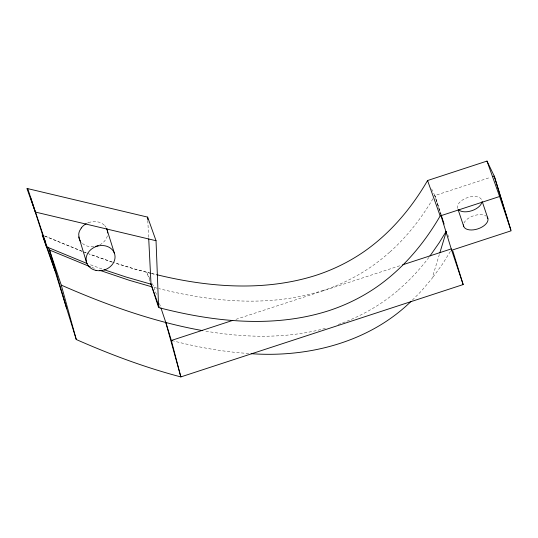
<?xml version="1.0" encoding="UTF-8"?>
<svg xmlns="http://www.w3.org/2000/svg" width="538" height="538" viewBox="0 0 538 538"><rect width="100%" height="100%" fill="white"/><g stroke="black" fill="none" stroke-linecap="round" stroke-linejoin="round"><path stroke-width="0.4" stroke-dasharray="2.69 2.02" d="M412.343 300.117L421.106 291.34L432.075 278.435L439.324 254.548M432.949 198.73C421.241 218.509 406.889 236.841 389.707 252.167M450.393 251.394L442.687 263.802L432.075 278.435M428.954 257.332C419.701 269.572 409.169 280.856 397.447 290.762M431.644 188.979L434.818 195.563L490.535 177.332M235.96 319.343L401.059 265.335M323.271 290.352C269.948 307.635 212.194 302 158.69 288.583M325.349 328.362C285.967 339.034 244.326 337.817 204.4 330.944M248.697 353.466C223.371 351.926 198.327 347.272 173.754 341.045M150.855 273.317L134.5 268.987L115.636 263.23M151.669 273.506L155.717 274.461M150.64 273.317L134.5 268.987L113.215 262.409M151.407 273.512L156.007 274.649M152.254 283.64L154.07 287.4L157.916 288.381M112.422 262.154L89.712 254.245M112.079 262.06L86.968 253.203M101.924 268.96L88.77 264.138M86.194 252.914L44.324 235.873M84.56 252.322L86.033 252.873M91.823 267.359L96.235 269.007M82.348 251.481L44.546 235.96M149.981 278.946L146.807 272.369L149.961 281.226M440.716 214.702L434.818 195.563L441.207 214.642M154.07 287.4L157.009 296.176M159.456 303.493L160.438 306.418M434.818 195.563L441.012 214.575M447.777 234.575L448.739 237.695M147.795 220.466L148.683 238.072M389.68 252.14A163.599 138.286 -17.1 0 1 323.325 290.513M463.998 223.008A12.717 6.893 -18.5 0 1 474.039 215.617A12.717 6.893 -18.5 0 1 486.11 216.101M397.501 290.809A163.787 138.441 -17.1 0 1 337.75 324.663M99.772 244.851A14.708 12.435 -17.1 0 0 104.681 240.943L106.564 238.011A13.672 11.56 -17.1 0 0 107.546 235.032M93.746 246.686A14.708 12.435 -17.1 0 1 81.958 243.021M87.358 223.122A14.708 12.435 -17.1 0 1 88.44 222.658M81.675 242.732A13.053 11.036 -17.1 0 1 81.406 242.43M88.434 222.725A14.519 12.28 -17.1 0 1 96.86 221.676L99.1 222.221A14.882 12.582 -17.1 0 1 104.762 225.664M104.769 225.664A13.141 11.11 -17.1 0 1 105.313 226.296L105.804 226.969A15.757 13.322 -17.1 0 1 106.033 227.325M457.717 208.428A12.717 6.893 -18.5 0 1 468.255 197.372A12.717 6.893 -18.5 0 1 481.934 201.219"/><path stroke-width="0.81" d="M439.808 252.961L446.338 231.461M446.177 231.353L439.116 242.867L429.923 256.041M27.72 188.63L54.849 270.385L76.275 339.518C110.176 354.455 144.991 367.501 180.849 376.916L463.157 284.568L451.664 250.257L511.1 230.815L494.254 176.114L486.991 161.084L427.562 180.526C411.61 208.011 390.716 232.887 364.596 251.226A159.927 135.179 -17.1 0 1 316.014 275.315C264.34 291.791 208.495 287.353 156.531 274.649M492.768 176.605L494.254 176.114L510.831 230.015L499.607 196.504L440.171 215.946C424.226 243.432 403.325 268.314 377.212 286.646A159.927 135.179 -17.1 0 1 328.624 310.742C273.674 328.321 214.366 321.953 159.423 307.79L150.754 283.445M81.258 228.051L79.624 230.836A13.692 11.574 -17.1 0 0 78.73 234.272L79.073 238.092A15.884 13.43 -17.1 0 0 80.424 241.111M411.173 301.287C369.868 341.637 310.144 357.306 253.573 353.849L251.138 353.661M232.766 320.386L171.353 340.473L180.849 376.916L165.825 322.511L160.929 307.884M402.653 264.81L451.308 248.892M202.772 330.648C153.821 321.899 106.672 305.066 61.258 285.106L49.496 250.002L48.138 247.184M156.033 240.721L147.627 217.117L26.9 188.434L35.306 212.039L156.033 240.721L158.623 307.581L151.017 284.185L148.73 238.912M172.954 340.857L171.353 340.473L165.825 322.511M151.017 284.185L126.188 277.057L104.096 269.72M151.77 286.788L129.234 280.278L99.886 270.345M87.297 263.593L46.45 246.787L30.538 197.392M90.35 266.808L49.496 250.002L66.746 308.765M54.849 270.385L42.24 234.965L43.625 235.57M42.24 234.965L45.414 241.542M486.991 161.084L499.607 196.504M427.562 180.526L440.171 215.946M482.29 201.77L487.845 218.347M458.127 209.679L463.682 226.256M441.268 215.361L444.106 224.077M114.507 253.566L106.638 228.435A15.757 13.322 -17.1 0 1 107.358 230.378L107.714 233.001M441.133 216.074L451.664 250.257M452.794 250.883L463.157 284.568M78.817 236.922L86.631 262.685M61.258 285.106L76.275 339.518M147.627 217.117L147.755 219.632M487.206 217.123A12.717 6.893 -18.5 0 1 477.798 228.892A12.717 6.893 -18.5 0 1 463.521 224.871M98.212 245.563A14.708 12.435 -17.1 0 1 95.522 246.391M81.251 228.011A14.708 12.435 -17.1 0 1 86.315 223.647M481.893 201.938A12.717 6.893 -18.5 0 1 471.712 210.735A12.717 6.893 -18.5 0 1 458.47 209.605M96.02 270.419A14.667 12.401 -17.1 0 0 114.755 254.413A14.667 12.401 -17.1 0 0 90.935 249.538A14.667 12.401 -17.1 0 0 96.02 270.419"/></g></svg>
